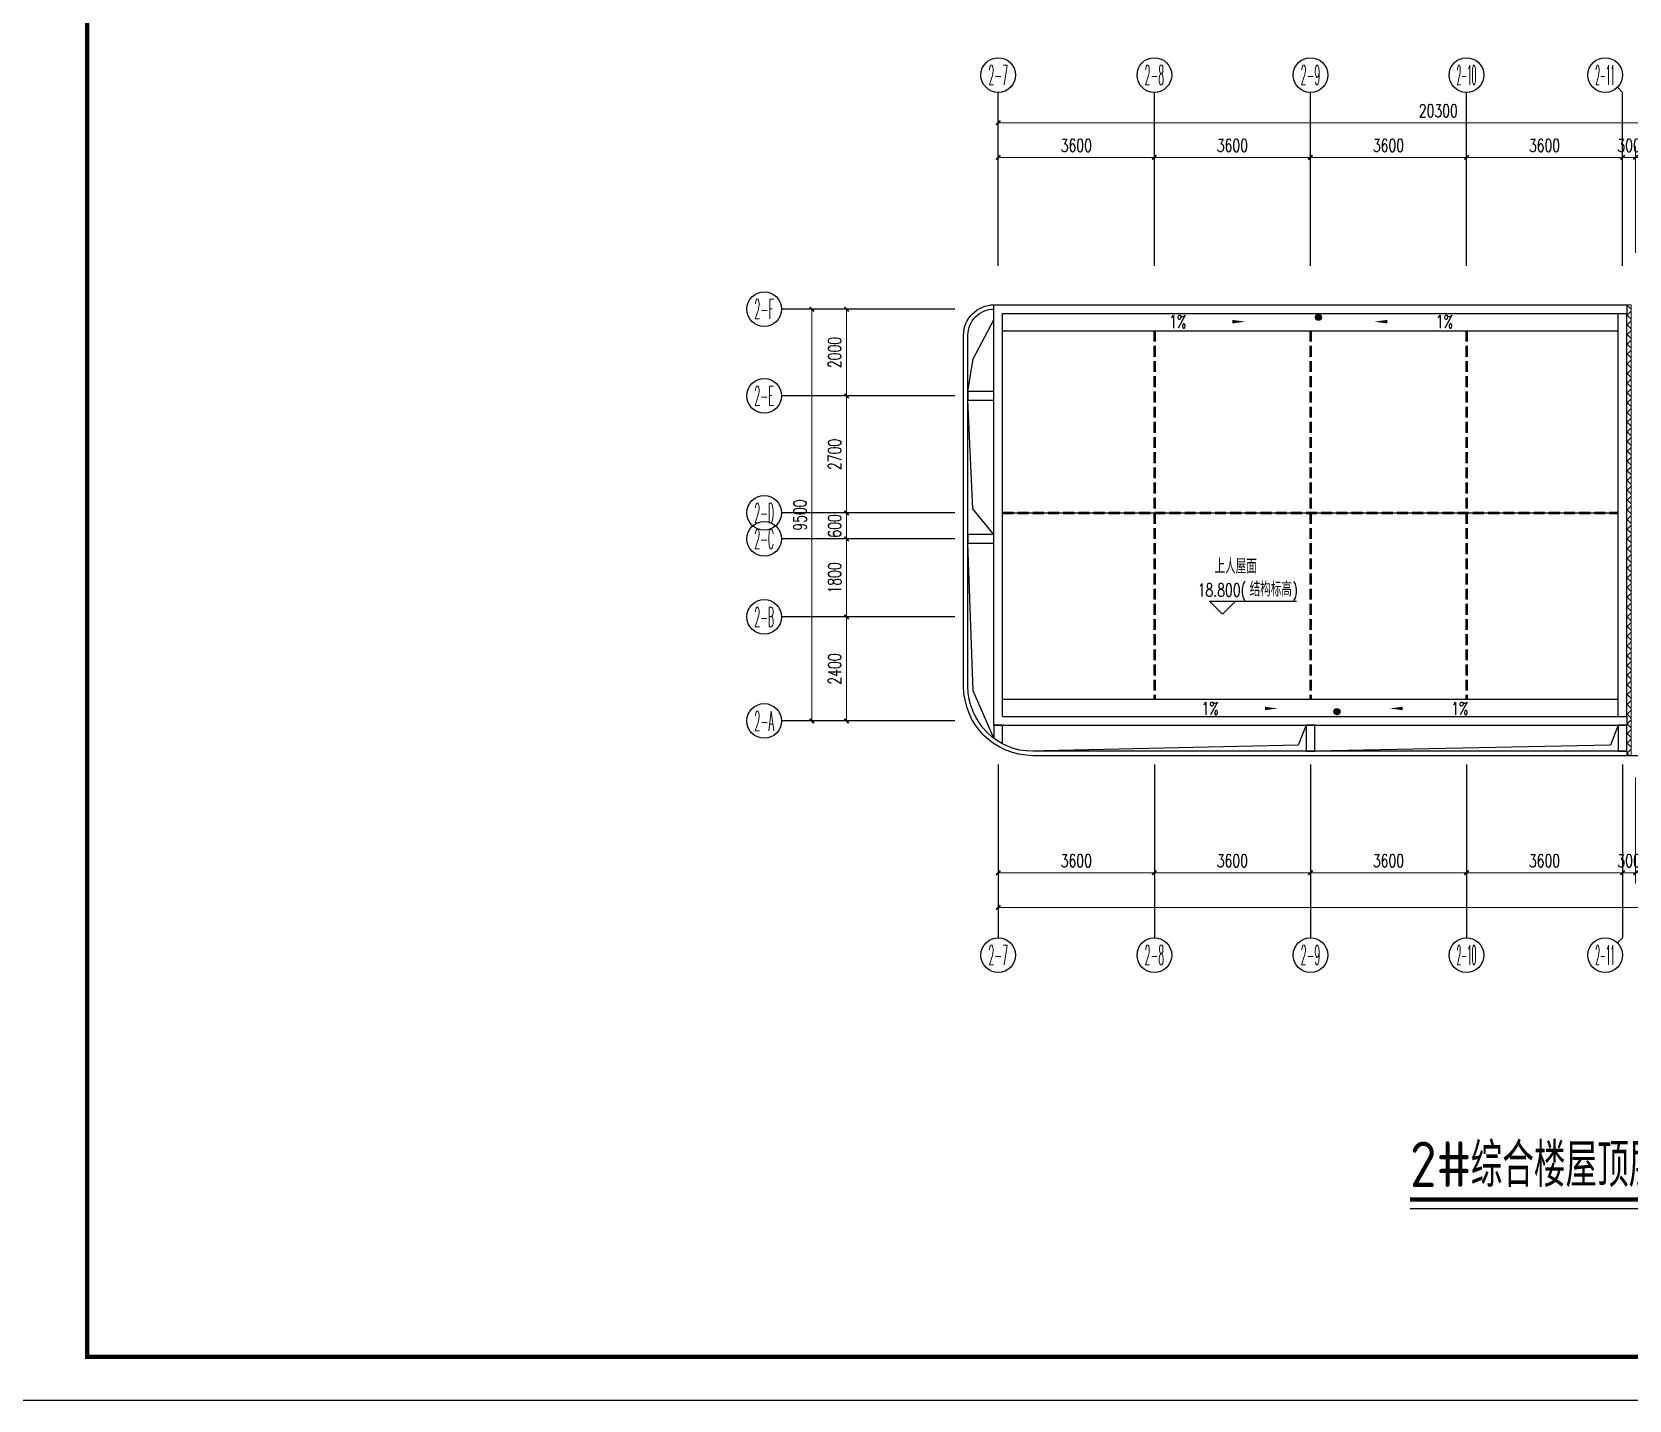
# Model space of a CAD drawing. Extents: x -9422388 to 15610651, y -1992469 to 953794.
# Drawn here: x -2512349 to -2475509, y -458212 to -426654 of the extents above; entities that cross this region are included whole.
import ezdxf
from ezdxf.enums import TextEntityAlignment as Align

# ---------------------------------------------------------------- set-up
doc = ezdxf.new("R2010")
doc.units = 0
doc.header["$LTSCALE"] = 1000
doc.linetypes.add('DASH', pattern=[0.35, 0.25, -0.1])
for name, color, linetype in [('A-ANNO-IDEN', 3, 'Continuous'), ('A-ELEV-LIN-0.3', 30, 'Continuous'), ('A-ELEV-LIN-0.4', 40, 'Continuous'), ('A-FLOR-OTHER1-ON', 253, 'Continuous'), ('AXIS', 3, 'Continuous'), ('AXIS_TEXT', 7, 'Continuous'), ('DIM_ELEV', 3, 'Continuous'), ('DIM_SYMB', 3, 'Continuous'), ('PUB_TEXT', 7, 'Continuous'), ('PUB_TITLE', 4, 'Continuous'), ('WALL', 9, 'Continuous'), ('WALL-PARAPET', 6, 'Continuous')]:
    doc.layers.add(name, color=color, linetype=linetype)
doc.layers.add('建筑底图', color=8, linetype='Continuous', lineweight=5)
doc.styles.add('_TCH_AXIS', font='COMPLEX', dxfattribs={"bigfont": 'GBCBIG'})
doc.styles.add('_TCH_DIM', font='SIMPLEX', dxfattribs={"bigfont": 'GBCBIG'})
doc.styles.add('_TCH_DIM_T3', font='SIMPLEX', dxfattribs={"width": 0.705882, "bigfont": 'GBCBIG'})
doc.styles.add('COMPLEX', font='COMPLEX')
doc.styles.get("Standard").update_dxf_attribs({"font": 'gbenor.shx', "bigfont": 'gbcbig.shx'})
doc.dimstyles.new('_TCH_ARCH&&100', dxfattribs={"dimtxt": 297.5, "dimasz": 100, "dimexe": 250, "dimexo": 300, "dimgap": 126.25, "dimtad": 1, "dimdec": 0, "dimzin": 0, "dimdsep": 46, "dimtxsty": '_TCH_DIM_T3', "dimblk": 'ARCHTICK', "dimcen": 0.09, "dimclrt": 7, "dimazin": 2, "dimtfac": 1, "dimtdec": 0, "dimtix": 1, "dimtmove": 2, "dimatfit": 3, "dimfxl": 0, "dimtolj": 1, "dimtzin": 0, "dimarcsym": 0})

# ---------------------------------------------------------------- blocks, each defined once
blk = doc.blocks.new('_ArchTick')
at = {"color": 0, "linetype": 'ByBlock', "const_width": 0.4}
blk.add_lwpolyline([(-0.5, -0.5), (0.5, 0.5)], dxfattribs=at)
blk = doc.blocks.new('*D754')
at = {"layer": 'AXIS', "color": 0, "lineweight": -2, "transparency": 16777216}
for p, q in [((2099930, -404975), (2099930, -408225)), ((2137930, -404975), (2137930, -408225)), ((2099930, -407975), (2137930, -407975))]:
    blk.add_line(p, q, dxfattribs=at)
at = {"layer": 'Defpoints', "color": 0, "transparency": 16777216}
for p in [(2099930, -404675), (2137930, -404675), (2137930, -407975)]:
    blk.add_point(p, dxfattribs=at)
at = {"layer": 'AXIS', "color": 0, "lineweight": -2, "transparency": 16777216, "xscale": 100, "yscale": 100, "zscale": 100, "rotation": 180}
blk.add_blockref('_ArchTick', (2099930, -407975), dxfattribs=at)
at = {"layer": 'AXIS', "color": 0, "lineweight": -2, "transparency": 16777216, "xscale": 100, "yscale": 100, "zscale": 100}
blk.add_blockref('_ArchTick', (2137930, -407975), dxfattribs=at)
at = {"layer": 'AXIS', "color": 7, "transparency": 16777216, "insert": (2118930, -407700), "char_height": 297.5, "attachment_point": 5, "style": '_TCH_DIM_T3'}
blk.add_mtext('\\A1;38000', dxfattribs=at)
blk = doc.blocks.new('*D755')
at = {"layer": 'AXIS', "color": 0, "lineweight": -2, "transparency": 16777216}
for p, q in [((2099930, -392875), (2099930, -389625)), ((2120230, -392875), (2120230, -389625)), ((2099930, -389875), (2120230, -389875))]:
    blk.add_line(p, q, dxfattribs=at)
at = {"layer": 'Defpoints', "color": 0, "transparency": 16777216}
for p in [(2120230, -389875), (2099930, -393175), (2120230, -393175)]:
    blk.add_point(p, dxfattribs=at)
at = {"layer": 'AXIS', "color": 0, "lineweight": -2, "transparency": 16777216, "xscale": 100, "yscale": 100, "zscale": 100, "rotation": 180}
blk.add_blockref('_ArchTick', (2099930, -389875), dxfattribs=at)
at = {"layer": 'AXIS', "color": 0, "lineweight": -2, "transparency": 16777216, "xscale": 100, "yscale": 100, "zscale": 100}
blk.add_blockref('_ArchTick', (2120230, -389875), dxfattribs=at)
at = {"layer": 'AXIS', "color": 7, "transparency": 16777216, "insert": (2110080, -389600), "char_height": 297.5, "attachment_point": 5, "style": '_TCH_DIM_T3'}
blk.add_mtext('\\A1;20300', dxfattribs=at)
blk = doc.blocks.new('_AXISO')
at = {"color": 0}
blk.add_circle((0, 0), 0.5, dxfattribs=at)
at = {"layer": 'AXIS_TEXT', "color": 0, "style": 'COMPLEX', "width": 1.041667}
blk.add_attdef('A', text='', height=0.56, dxfattribs=at).set_placement((-0.25, -0.28), (0.25, -0.28), align=Align.FIT)
blk = doc.blocks.new('*D761')
at = {"layer": 'AXIS', "color": 0, "lineweight": -2, "transparency": 16777216}
for p, q in [((2098630, -394175), (2095380, -394175)), ((2095630, -403675), (2095630, -394175)), ((2098630, -403675), (2095380, -403675))]:
    blk.add_line(p, q, dxfattribs=at)
at = {"layer": 'Defpoints', "color": 0, "transparency": 16777216}
for p in [(2095630, -394175), (2098930, -394175), (2098930, -403675)]:
    blk.add_point(p, dxfattribs=at)
at = {"layer": 'AXIS', "color": 0, "lineweight": -2, "transparency": 16777216, "xscale": 100, "yscale": 100, "zscale": 100}
for p, rotation in [((2095630, -394175), 90), ((2095630, -403675), 270)]:
    blk.add_blockref('_ArchTick', p, dxfattribs=dict(at, rotation=rotation))
at = {"layer": 'AXIS', "color": 7, "transparency": 16777216, "insert": (2095355, -398925), "char_height": 297.5, "attachment_point": 5, "rotation": 90, "style": '_TCH_DIM_T3'}
blk.add_mtext('\\A1;9500', dxfattribs=at)
blk = doc.blocks.new('*D762')
at = {"layer": 'AXIS', "color": 0, "lineweight": -2, "transparency": 16777216}
for p, q in [((2098630, -401275), (2096180, -401275)), ((2096430, -403675), (2096430, -401275)), ((2098630, -403675), (2096180, -403675))]:
    blk.add_line(p, q, dxfattribs=at)
at = {"layer": 'Defpoints', "color": 0, "transparency": 16777216}
for p in [(2096430, -401275), (2098930, -401275), (2098930, -403675)]:
    blk.add_point(p, dxfattribs=at)
at = {"layer": 'AXIS', "color": 0, "lineweight": -2, "transparency": 16777216, "xscale": 100, "yscale": 100, "zscale": 100}
for p, rotation in [((2096430, -401275), 90), ((2096430, -403675), 270)]:
    blk.add_blockref('_ArchTick', p, dxfattribs=dict(at, rotation=rotation))
at = {"layer": 'AXIS', "color": 7, "transparency": 16777216, "insert": (2096155, -402475), "char_height": 297.5, "attachment_point": 5, "rotation": 90, "style": '_TCH_DIM_T3'}
blk.add_mtext('\\A1;2400', dxfattribs=at)
blk = doc.blocks.new('*D763')
at = {"layer": 'AXIS', "color": 0, "lineweight": -2, "transparency": 16777216}
for p, q in [((2098630, -399475), (2096180, -399475)), ((2096430, -401275), (2096430, -399475)), ((2098630, -401275), (2096180, -401275))]:
    blk.add_line(p, q, dxfattribs=at)
at = {"layer": 'Defpoints', "color": 0, "transparency": 16777216}
for p in [(2096430, -399475), (2098930, -399475), (2098930, -401275)]:
    blk.add_point(p, dxfattribs=at)
at = {"layer": 'AXIS', "color": 0, "lineweight": -2, "transparency": 16777216, "xscale": 100, "yscale": 100, "zscale": 100}
for p, rotation in [((2096430, -399475), 90), ((2096430, -401275), 270)]:
    blk.add_blockref('_ArchTick', p, dxfattribs=dict(at, rotation=rotation))
at = {"layer": 'AXIS', "color": 7, "transparency": 16777216, "insert": (2096155, -400375), "char_height": 297.5, "attachment_point": 5, "rotation": 90, "style": '_TCH_DIM_T3'}
blk.add_mtext('\\A1;1800', dxfattribs=at)
blk = doc.blocks.new('*D764')
at = {"layer": 'AXIS', "color": 0, "lineweight": -2, "transparency": 16777216}
for p, q in [((2098630, -398875), (2096180, -398875)), ((2096430, -398875), (2096430, -398775)), ((2096430, -399475), (2096430, -398875)), ((2098630, -399475), (2096180, -399475)), ((2096430, -399475), (2096430, -399575))]:
    blk.add_line(p, q, dxfattribs=at)
at = {"layer": 'Defpoints', "color": 0, "transparency": 16777216}
for p in [(2096430, -398875), (2098930, -398875), (2098930, -399475)]:
    blk.add_point(p, dxfattribs=at)
at = {"layer": 'AXIS', "color": 0, "lineweight": -2, "transparency": 16777216, "xscale": 100, "yscale": 100, "zscale": 100}
for p, rotation in [((2096430, -398875), 270), ((2096430, -399475), 90)]:
    blk.add_blockref('_ArchTick', p, dxfattribs=dict(at, rotation=rotation))
at = {"layer": 'AXIS', "color": 7, "transparency": 16777216, "insert": (2096155, -399175), "char_height": 297.5, "attachment_point": 5, "rotation": 90, "style": '_TCH_DIM_T3'}
blk.add_mtext('\\A1;600', dxfattribs=at)
blk = doc.blocks.new('*D765')
at = {"layer": 'AXIS', "color": 0, "lineweight": -2, "transparency": 16777216}
for p, q in [((2098630, -396175), (2096180, -396175)), ((2096430, -398875), (2096430, -396175)), ((2098630, -398875), (2096180, -398875))]:
    blk.add_line(p, q, dxfattribs=at)
at = {"layer": 'Defpoints', "color": 0, "transparency": 16777216}
for p in [(2096430, -396175), (2098930, -396175), (2098930, -398875)]:
    blk.add_point(p, dxfattribs=at)
at = {"layer": 'AXIS', "color": 0, "lineweight": -2, "transparency": 16777216, "xscale": 100, "yscale": 100, "zscale": 100}
for p, rotation in [((2096430, -396175), 90), ((2096430, -398875), 270)]:
    blk.add_blockref('_ArchTick', p, dxfattribs=dict(at, rotation=rotation))
at = {"layer": 'AXIS', "color": 7, "transparency": 16777216, "insert": (2096155, -397525), "char_height": 297.5, "attachment_point": 5, "rotation": 90, "style": '_TCH_DIM_T3'}
blk.add_mtext('\\A1;2700', dxfattribs=at)
blk = doc.blocks.new('*D766')
at = {"layer": 'AXIS', "color": 0, "lineweight": -2, "transparency": 16777216}
for p, q in [((2098630, -394175), (2096180, -394175)), ((2096430, -396175), (2096430, -394175)), ((2098630, -396175), (2096180, -396175))]:
    blk.add_line(p, q, dxfattribs=at)
at = {"layer": 'Defpoints', "color": 0, "transparency": 16777216}
for p in [(2096430, -394175), (2098930, -394175), (2098930, -396175)]:
    blk.add_point(p, dxfattribs=at)
at = {"layer": 'AXIS', "color": 0, "lineweight": -2, "transparency": 16777216, "xscale": 100, "yscale": 100, "zscale": 100}
for p, rotation in [((2096430, -394175), 90), ((2096430, -396175), 270)]:
    blk.add_blockref('_ArchTick', p, dxfattribs=dict(at, rotation=rotation))
at = {"layer": 'AXIS', "color": 7, "transparency": 16777216, "insert": (2096155, -395175), "char_height": 297.5, "attachment_point": 5, "rotation": 90, "style": '_TCH_DIM_T3'}
blk.add_mtext('\\A1;2000', dxfattribs=at)
blk = doc.blocks.new('*D796')
at = {"layer": 'AXIS', "color": 0, "lineweight": -2, "transparency": 16777216}
for p, q in [((2099930, -392875), (2099930, -390425)), ((2103530, -392875), (2103530, -390425)), ((2099930, -390675), (2103530, -390675))]:
    blk.add_line(p, q, dxfattribs=at)
at = {"layer": 'Defpoints', "color": 0, "transparency": 16777216}
for p in [(2103530, -390675), (2099930, -393175), (2103530, -393175)]:
    blk.add_point(p, dxfattribs=at)
at = {"layer": 'AXIS', "color": 0, "lineweight": -2, "transparency": 16777216, "xscale": 100, "yscale": 100, "zscale": 100, "rotation": 180}
blk.add_blockref('_ArchTick', (2099930, -390675), dxfattribs=at)
at = {"layer": 'AXIS', "color": 0, "lineweight": -2, "transparency": 16777216, "xscale": 100, "yscale": 100, "zscale": 100}
blk.add_blockref('_ArchTick', (2103530, -390675), dxfattribs=at)
at = {"layer": 'AXIS', "color": 7, "transparency": 16777216, "insert": (2101730, -390400), "char_height": 297.5, "attachment_point": 5, "style": '_TCH_DIM_T3'}
blk.add_mtext('\\A1;3600', dxfattribs=at)
blk = doc.blocks.new('*D797')
at = {"layer": 'AXIS', "color": 0, "lineweight": -2, "transparency": 16777216}
for p, q in [((2103530, -392875), (2103530, -390425)), ((2107130, -392875), (2107130, -390425)), ((2103530, -390675), (2107130, -390675))]:
    blk.add_line(p, q, dxfattribs=at)
at = {"layer": 'Defpoints', "color": 0, "transparency": 16777216}
for p in [(2107130, -390675), (2103530, -393175), (2107130, -393175)]:
    blk.add_point(p, dxfattribs=at)
at = {"layer": 'AXIS', "color": 0, "lineweight": -2, "transparency": 16777216, "xscale": 100, "yscale": 100, "zscale": 100, "rotation": 180}
blk.add_blockref('_ArchTick', (2103530, -390675), dxfattribs=at)
at = {"layer": 'AXIS', "color": 0, "lineweight": -2, "transparency": 16777216, "xscale": 100, "yscale": 100, "zscale": 100}
blk.add_blockref('_ArchTick', (2107130, -390675), dxfattribs=at)
at = {"layer": 'AXIS', "color": 7, "transparency": 16777216, "insert": (2105330, -390400), "char_height": 297.5, "attachment_point": 5, "style": '_TCH_DIM_T3'}
blk.add_mtext('\\A1;3600', dxfattribs=at)
blk = doc.blocks.new('*D798')
at = {"layer": 'AXIS', "color": 0, "lineweight": -2, "transparency": 16777216}
for p, q in [((2107130, -392875), (2107130, -390425)), ((2110730, -392875), (2110730, -390425)), ((2107130, -390675), (2110730, -390675))]:
    blk.add_line(p, q, dxfattribs=at)
at = {"layer": 'Defpoints', "color": 0, "transparency": 16777216}
for p in [(2110730, -390675), (2107130, -393175), (2110730, -393175)]:
    blk.add_point(p, dxfattribs=at)
at = {"layer": 'AXIS', "color": 0, "lineweight": -2, "transparency": 16777216, "xscale": 100, "yscale": 100, "zscale": 100, "rotation": 180}
blk.add_blockref('_ArchTick', (2107130, -390675), dxfattribs=at)
at = {"layer": 'AXIS', "color": 0, "lineweight": -2, "transparency": 16777216, "xscale": 100, "yscale": 100, "zscale": 100}
blk.add_blockref('_ArchTick', (2110730, -390675), dxfattribs=at)
at = {"layer": 'AXIS', "color": 7, "transparency": 16777216, "insert": (2108930, -390400), "char_height": 297.5, "attachment_point": 5, "style": '_TCH_DIM_T3'}
blk.add_mtext('\\A1;3600', dxfattribs=at)
blk = doc.blocks.new('*D799')
at = {"layer": 'AXIS', "color": 0, "lineweight": -2, "transparency": 16777216}
for p, q in [((2110730, -392875), (2110730, -390425)), ((2114330, -392875), (2114330, -390425)), ((2110730, -390675), (2114330, -390675))]:
    blk.add_line(p, q, dxfattribs=at)
at = {"layer": 'Defpoints', "color": 0, "transparency": 16777216}
for p in [(2114330, -390675), (2110730, -393175), (2114330, -393175)]:
    blk.add_point(p, dxfattribs=at)
at = {"layer": 'AXIS', "color": 0, "lineweight": -2, "transparency": 16777216, "xscale": 100, "yscale": 100, "zscale": 100, "rotation": 180}
blk.add_blockref('_ArchTick', (2110730, -390675), dxfattribs=at)
at = {"layer": 'AXIS', "color": 0, "lineweight": -2, "transparency": 16777216, "xscale": 100, "yscale": 100, "zscale": 100}
blk.add_blockref('_ArchTick', (2114330, -390675), dxfattribs=at)
at = {"layer": 'AXIS', "color": 7, "transparency": 16777216, "insert": (2112530, -390400), "char_height": 297.5, "attachment_point": 5, "style": '_TCH_DIM_T3'}
blk.add_mtext('\\A1;3600', dxfattribs=at)
blk = doc.blocks.new('*D800')
at = {"layer": 'AXIS', "color": 0, "lineweight": -2, "transparency": 16777216}
for p, q in [((2114330, -392875), (2114330, -390425)), ((2114630, -392875), (2114630, -390425)), ((2114330, -390675), (2114230, -390675)), ((2114330, -390675), (2114630, -390675)), ((2114630, -390675), (2114730, -390675))]:
    blk.add_line(p, q, dxfattribs=at)
at = {"layer": 'Defpoints', "color": 0, "transparency": 16777216}
for p in [(2114630, -390675), (2114330, -393175), (2114630, -393175)]:
    blk.add_point(p, dxfattribs=at)
at = {"layer": 'AXIS', "color": 0, "lineweight": -2, "transparency": 16777216, "xscale": 100, "yscale": 100, "zscale": 100}
blk.add_blockref('_ArchTick', (2114330, -390675), dxfattribs=at)
at = {"layer": 'AXIS', "color": 0, "lineweight": -2, "transparency": 16777216, "xscale": 100, "yscale": 100, "zscale": 100, "rotation": 180}
blk.add_blockref('_ArchTick', (2114630, -390675), dxfattribs=at)
at = {"layer": 'AXIS', "color": 7, "transparency": 16777216, "insert": (2114480, -390400), "char_height": 297.5, "attachment_point": 5, "style": '_TCH_DIM_T3'}
blk.add_mtext('\\A1;300', dxfattribs=at)
blk = doc.blocks.new('*D803')
at = {"layer": 'AXIS', "color": 0, "lineweight": -2, "transparency": 16777216}
for p, q in [((2099930, -404975), (2099930, -407425)), ((2103530, -404975), (2103530, -407425)), ((2099930, -407175), (2103530, -407175))]:
    blk.add_line(p, q, dxfattribs=at)
at = {"layer": 'Defpoints', "color": 0, "transparency": 16777216}
for p in [(2099930, -404675), (2103530, -404675), (2103530, -407175)]:
    blk.add_point(p, dxfattribs=at)
at = {"layer": 'AXIS', "color": 0, "lineweight": -2, "transparency": 16777216, "xscale": 100, "yscale": 100, "zscale": 100, "rotation": 180}
blk.add_blockref('_ArchTick', (2099930, -407175), dxfattribs=at)
at = {"layer": 'AXIS', "color": 0, "lineweight": -2, "transparency": 16777216, "xscale": 100, "yscale": 100, "zscale": 100}
blk.add_blockref('_ArchTick', (2103530, -407175), dxfattribs=at)
at = {"layer": 'AXIS', "color": 7, "transparency": 16777216, "insert": (2101730, -406900), "char_height": 297.5, "attachment_point": 5, "style": '_TCH_DIM_T3'}
blk.add_mtext('\\A1;3600', dxfattribs=at)
blk = doc.blocks.new('*D804')
at = {"layer": 'AXIS', "color": 0, "lineweight": -2, "transparency": 16777216}
for p, q in [((2103530, -404975), (2103530, -407425)), ((2107130, -404975), (2107130, -407425)), ((2103530, -407175), (2107130, -407175))]:
    blk.add_line(p, q, dxfattribs=at)
at = {"layer": 'Defpoints', "color": 0, "transparency": 16777216}
for p in [(2103530, -404675), (2107130, -404675), (2107130, -407175)]:
    blk.add_point(p, dxfattribs=at)
at = {"layer": 'AXIS', "color": 0, "lineweight": -2, "transparency": 16777216, "xscale": 100, "yscale": 100, "zscale": 100, "rotation": 180}
blk.add_blockref('_ArchTick', (2103530, -407175), dxfattribs=at)
at = {"layer": 'AXIS', "color": 0, "lineweight": -2, "transparency": 16777216, "xscale": 100, "yscale": 100, "zscale": 100}
blk.add_blockref('_ArchTick', (2107130, -407175), dxfattribs=at)
at = {"layer": 'AXIS', "color": 7, "transparency": 16777216, "insert": (2105330, -406900), "char_height": 297.5, "attachment_point": 5, "style": '_TCH_DIM_T3'}
blk.add_mtext('\\A1;3600', dxfattribs=at)
blk = doc.blocks.new('*D805')
at = {"layer": 'AXIS', "color": 0, "lineweight": -2, "transparency": 16777216}
for p, q in [((2107130, -404975), (2107130, -407425)), ((2110730, -404975), (2110730, -407425)), ((2107130, -407175), (2110730, -407175))]:
    blk.add_line(p, q, dxfattribs=at)
at = {"layer": 'Defpoints', "color": 0, "transparency": 16777216}
for p in [(2107130, -404675), (2110730, -404675), (2110730, -407175)]:
    blk.add_point(p, dxfattribs=at)
at = {"layer": 'AXIS', "color": 0, "lineweight": -2, "transparency": 16777216, "xscale": 100, "yscale": 100, "zscale": 100, "rotation": 180}
blk.add_blockref('_ArchTick', (2107130, -407175), dxfattribs=at)
at = {"layer": 'AXIS', "color": 0, "lineweight": -2, "transparency": 16777216, "xscale": 100, "yscale": 100, "zscale": 100}
blk.add_blockref('_ArchTick', (2110730, -407175), dxfattribs=at)
at = {"layer": 'AXIS', "color": 7, "transparency": 16777216, "insert": (2108930, -406900), "char_height": 297.5, "attachment_point": 5, "style": '_TCH_DIM_T3'}
blk.add_mtext('\\A1;3600', dxfattribs=at)
blk = doc.blocks.new('*D806')
at = {"layer": 'AXIS', "color": 0, "lineweight": -2, "transparency": 16777216}
for p, q in [((2110730, -404975), (2110730, -407425)), ((2114330, -404975), (2114330, -407425)), ((2110730, -407175), (2114330, -407175))]:
    blk.add_line(p, q, dxfattribs=at)
at = {"layer": 'Defpoints', "color": 0, "transparency": 16777216}
for p in [(2110730, -404675), (2114330, -404675), (2114330, -407175)]:
    blk.add_point(p, dxfattribs=at)
at = {"layer": 'AXIS', "color": 0, "lineweight": -2, "transparency": 16777216, "xscale": 100, "yscale": 100, "zscale": 100, "rotation": 180}
blk.add_blockref('_ArchTick', (2110730, -407175), dxfattribs=at)
at = {"layer": 'AXIS', "color": 0, "lineweight": -2, "transparency": 16777216, "xscale": 100, "yscale": 100, "zscale": 100}
blk.add_blockref('_ArchTick', (2114330, -407175), dxfattribs=at)
at = {"layer": 'AXIS', "color": 7, "transparency": 16777216, "insert": (2112530, -406900), "char_height": 297.5, "attachment_point": 5, "style": '_TCH_DIM_T3'}
blk.add_mtext('\\A1;3600', dxfattribs=at)
blk = doc.blocks.new('*D807')
at = {"layer": 'AXIS', "color": 0, "lineweight": -2, "transparency": 16777216}
for p, q in [((2114330, -404975), (2114330, -407425)), ((2114630, -404975), (2114630, -407425)), ((2114330, -407175), (2114230, -407175)), ((2114330, -407175), (2114630, -407175)), ((2114630, -407175), (2114730, -407175))]:
    blk.add_line(p, q, dxfattribs=at)
at = {"layer": 'Defpoints', "color": 0, "transparency": 16777216}
for p in [(2114330, -404675), (2114630, -404675), (2114630, -407175)]:
    blk.add_point(p, dxfattribs=at)
at = {"layer": 'AXIS', "color": 0, "lineweight": -2, "transparency": 16777216, "xscale": 100, "yscale": 100, "zscale": 100}
blk.add_blockref('_ArchTick', (2114330, -407175), dxfattribs=at)
at = {"layer": 'AXIS', "color": 0, "lineweight": -2, "transparency": 16777216, "xscale": 100, "yscale": 100, "zscale": 100, "rotation": 180}
blk.add_blockref('_ArchTick', (2114630, -407175), dxfattribs=at)
at = {"layer": 'AXIS', "color": 7, "transparency": 16777216, "insert": (2114480, -406900), "char_height": 297.5, "attachment_point": 5, "style": '_TCH_DIM_T3'}
blk.add_mtext('\\A1;300', dxfattribs=at)
blk = doc.blocks.new('6666')
h = blk.add_hatch()
h.set_pattern_fill('ANSI37', color=8, scale=100)
h.set_pattern_definition([(45, (1492936.5, 0), (-112.2532, 112.2532), []), (135, (1492936.5, 0), (-112.2532, -112.2532), [])])
h.paths.add_polyline_path([(2114430.2, -394074.7), (2114530.2, -394074.7), (2114530.2, -404474.7), (2114430.2, -404474.7)])
at = {"layer": 'A-ELEV-LIN-0.4'}
h = blk.add_hatch(dxfattribs=at)
h.set_pattern_fill('ANSI37', color=8, scale=20)
h.set_pattern_definition([(45, (1053009.366, -10358), (-22.4506403, 22.4506403), []), (135, (1053009.366, -10358), (-22.4506403, -22.4506403), [])])
edge = h.paths.add_edge_path()
edge.add_arc((2107316.8, -394362.6), 70, 0, 360)
h = blk.add_hatch(dxfattribs=at)
h.set_pattern_fill('ANSI37', color=8, scale=20)
h.set_pattern_definition([(45, (965061, 0), (-22.4506403, 22.4506403), []), (135, (965061, 0), (-22.4506403, -22.4506403), [])])
edge = h.paths.add_edge_path()
edge.add_arc((2107740.8, -403462.5), 70, 0, 360)
at = {"color": 8}
blk.add_lwpolyline([(2114430.2, -394074.7), (2114530.2, -394074.7), (2114530.2, -404474.7), (2114430.2, -404474.7)], close=True, dxfattribs=at)
at = {"layer": 'A-ELEV-LIN-0.3', "color": 8}
for points in [[(2120500.1, -378228), (2120500.1, -378228, -0.4142136), (2120721.4, -377263.1), (2127669.5, -372908.3, -0.4142136), (2129737.1, -373382.6), (2143007.3, -394555, -0.2728148), (2143048.7, -396077.9), (2138830, -403701.1, -0.2728148), (2137517.5, -404474.7), (2100730.2, -404474.7, -0.4142134), (2099130.2, -402874.7), (2099130.2, -394774.7, -0.4142137), (2099830.2, -394074.7), (2099830.2, -394074.7)], [(2114430.2, -404374.7), (2100730.2, -404374.7, -0.4142134), (2099230.2, -402874.7), (2099230.2, -394774.7, -0.4142137), (2099830.2, -394174.7), (2099830.2, -394174.7)]]:
    blk.add_lwpolyline(points, format="xyb", dxfattribs=at)
for points in [[(2099230.2, -396074.7), (2099230.2, -396274.7), (2099830.2, -396274.7), (2099830.2, -396074.7)], [(2099230.2, -396074.7), (2099230.2, -396274.7), (2099830.2, -396274.7), (2099830.2, -396074.7)], [(2099230.2, -399374.7), (2099230.2, -399574.7), (2099830.2, -399574.7), (2099830.2, -399374.7)], [(2099230.2, -399374.7), (2099230.2, -399574.7), (2099830.2, -399574.7), (2099830.2, -399374.7)], [(2107030.2, -404374.7), (2107230.2, -404374.7), (2107230.2, -403774.7), (2107030.2, -403774.7)], [(2114230.2, -404374.7), (2114430.2, -404374.7), (2114430.2, -403774.7), (2114230.2, -403774.7)]]:
    blk.add_lwpolyline(points, close=True, dxfattribs=at)
for points in [[(2100030.2, -404201.4), (2100030.2, -403774.7), (2099830.2, -403774.7), (2099830.2, -404074.7)], [(2100030.2, -404001.4), (2100030.2, -403774.7), (2099830.2, -403774.7), (2099830.2, -403874.7)], [(2100030.2, -404201.4), (2100030.2, -403774.7), (2099830.2, -403774.7), (2099830.2, -404074.7)], [(2100030.2, -404001.4), (2100030.2, -403774.7), (2099830.2, -403774.7), (2099830.2, -403874.7)], [(2114430.2, -404374.7), (2114430.2, -404474.7)]]:
    blk.add_lwpolyline(points, dxfattribs=at)
at = {"layer": 'A-ELEV-LIN-0.4', "color": 8}
for points in [[(2099230.2, -396074.7), (2099351.5, -395319.5), (2099830.2, -394423)], [(2100030.2, -394674.7), (2114230.2, -394674.8)], [(2099830.2, -399374.7), (2099340.5, -398782), (2099230.2, -396274.7)], [(2100030.2, -398874.7), (2114230.2, -398874.7)], [(2099830.2, -404074.7), (2099352.5, -402981.5), (2099230.2, -399574.7)], [(2100030.2, -403174.7), (2114230.2, -403174.7)], [(2107030.2, -403774.7), (2106849, -404229.5), (2100642.9, -404372.2)], [(2114230.2, -403774.7), (2114049, -404229.5), (2107230.2, -404374.7)]]:
    blk.add_lwpolyline(points, dxfattribs=at)
for centre in [(2107316.8, -394362.6), (2107740.8, -403462.5)]:
    blk.add_circle(centre, 70, dxfattribs=at)
at = {"layer": 'A-FLOR-OTHER1-ON', "color": 8, "linetype": 'DASH'}
for points in [[(2103515.2, -394674.7), (2103515.2, -403174.7)], [(2103545.2, -394674.7), (2103545.2, -403174.7)], [(2107115.2, -394674.7), (2107115.2, -403174.7)], [(2107145.2, -394674.7), (2107145.2, -403174.7)], [(2110715.2, -394674.7), (2110715.2, -403174.7)], [(2110745.2, -394674.7), (2110745.2, -403174.7)], [(2100030.2, -398859.7), (2114230.2, -398859.7)], [(2100030.2, -398889.7), (2114230.2, -398889.7)]]:
    blk.add_lwpolyline(points, dxfattribs=at)
at = {"layer": 'AXIS', "color": 8}
for p, q in [((2099930.2, -393174.7), (2099930.2, -389174.7)), ((2103530.2, -393174.7), (2103530.2, -389174.7)), ((2107130.2, -393174.7), (2107130.2, -389174.7)), ((2110730.2, -393174.7), (2110730.2, -389174.7)), ((2114213, -389057.6), (2114330.2, -389174.7)), ((2114330.2, -393174.7), (2114330.2, -389174.7)), ((2098930.2, -394174.7), (2094930.2, -394174.7)), ((2098930.2, -396174.7), (2094930.2, -396174.7)), ((2098930.2, -398874.7), (2094930.2, -398874.7)), ((2098930.2, -399474.7), (2094930.2, -399474.7)), ((2098930.2, -401274.7), (2094930.2, -401274.7)), ((2098930.2, -403674.7), (2094930.2, -403674.7)), ((2099930.2, -404674.7), (2099930.2, -408674.7)), ((2103530.2, -404674.7), (2103530.2, -408674.7)), ((2107130.2, -404674.7), (2107130.2, -408674.7)), ((2110730.2, -404674.7), (2110730.2, -408674.7)), ((2114330.2, -404674.7), (2114330.2, -408674.7)), ((2114213, -408791.9), (2114330.2, -408674.7))]:
    blk.add_line(p, q, dxfattribs=at)
at = {"layer": 'DIM_ELEV', "color": 8}
for p, q in [((2105099, -401208.2), (2104799, -400908.2)), ((2104799, -400908.2), (2106812.3, -400908.2)), ((2105099, -401208.2), (2105399, -400908.2))]:
    blk.add_line(p, q, dxfattribs=at)
at = {"layer": 'DIM_SYMB', "color": 8}
for points in [[(2104314.7, -394463.5, 0, 0, 0), (2105631, -394463.5, 0, 80, 0), (2105331, -394463.5, 0, 0, 0)], [(2109917.4, -394463.5, 0, 0, 0), (2108601.1, -394463.5, 0, 80, 0), (2108901.1, -394463.5, 0, 0, 0)], [(2105064.7, -403386, 0, 0, 0), (2106381, -403386, 0, 80, 0), (2106081, -403386, 0, 0, 0)], [(2110275.2, -403386, 0, 0, 0), (2108958.9, -403386, 0, 80, 0), (2109258.9, -403386, 0, 0, 0)]]:
    blk.add_lwpolyline(points, format="xyseb", dxfattribs=at)
at = {"layer": 'WALL', "color": 8}
for p, q in [((2114230.2, -403574.7), (2114230.2, -394274.7)), ((2114230.2, -394274.7), (2114430.2, -394274.7)), ((2114430.2, -403574.7), (2114430.2, -394274.7)), ((2114230.2, -403574.7), (2114430.2, -403574.7))]:
    blk.add_line(p, q, dxfattribs=at)
at = {"layer": 'WALL-PARAPET', "color": 8}
for p, q in [((2099830.2, -403774.7), (2099830.2, -394074.7)), ((2099830.2, -394074.7), (2114430.2, -394074.7)), ((2114430.2, -394074.7), (2114430.2, -394274.7)), ((2100030.2, -403574.7), (2100030.2, -394274.7)), ((2100030.2, -394274.7), (2114430.2, -394274.7)), ((2100030.2, -403574.7), (2114430.2, -403574.7)), ((2114430.2, -403574.7), (2114430.2, -403774.7)), ((2099830.2, -403774.7), (2114430.2, -403774.7))]:
    blk.add_line(p, q, dxfattribs=at)
at = {"layer": 'AXIS', "color": 8}
ref = blk.add_blockref('_AXISO', (2099930.2, -388774.7), dxfattribs=dict(at, xscale=800, yscale=800, zscale=800))
ref.add_attrib('A', '2-7', dxfattribs={"layer": 'AXIS_TEXT', "color": 8, "height": 452.55, "style": '_TCH_AXIS', "width": 0.35}).set_placement((2099703.9, -389001), (2100156.5, -389001), align=Align.FIT)
ref = blk.add_blockref('_AXISO', (2103530.2, -388774.7), dxfattribs=dict(at, xscale=800, yscale=800, zscale=800))
ref.add_attrib('A', '2-8', dxfattribs={"layer": 'AXIS_TEXT', "color": 8, "height": 452.55, "style": '_TCH_AXIS', "width": 0.35}).set_placement((2103303.9, -389001), (2103756.5, -389001), align=Align.FIT)
ref = blk.add_blockref('_AXISO', (2107130.2, -388774.7), dxfattribs=dict(at, xscale=800, yscale=800, zscale=800))
ref.add_attrib('A', '2-9', dxfattribs={"layer": 'AXIS_TEXT', "color": 8, "height": 452.55, "style": '_TCH_AXIS', "width": 0.35}).set_placement((2106903.9, -389001), (2107356.5, -389001), align=Align.FIT)
ref = blk.add_blockref('_AXISO', (2110730.2, -388774.7), dxfattribs=dict(at, xscale=800, yscale=800, zscale=800))
ref.add_attrib('A', '2-10', dxfattribs={"layer": 'AXIS_TEXT', "color": 8, "height": 452.55, "style": '_TCH_AXIS', "width": 0.28}).set_placement((2110503.9, -389001), (2110956.5, -389001), align=Align.FIT)
ref = blk.add_blockref('_AXISO', (2113930.2, -388774.7), dxfattribs=dict(at, xscale=800, yscale=800, zscale=800))
ref.add_attrib('A', '2-11', dxfattribs={"layer": 'AXIS_TEXT', "color": 8, "height": 452.55, "style": '_TCH_AXIS', "width": 0.3}).set_placement((2113703.9, -389001), (2114156.5, -389001), align=Align.FIT)
ref = blk.add_blockref('_AXISO', (2094530.2, -394174.7), dxfattribs=dict(at, xscale=800, yscale=800, zscale=800))
ref.add_attrib('A', '2-F', dxfattribs={"layer": 'AXIS_TEXT', "color": 8, "height": 452.55, "style": '_TCH_AXIS', "width": 0.33871}).set_placement((2094303.9, -394401), (2094756.5, -394401), align=Align.FIT)
ref = blk.add_blockref('_AXISO', (2094530.2, -396174.7), dxfattribs=dict(at, xscale=800, yscale=800, zscale=800))
ref.add_attrib('A', '2-E', dxfattribs={"layer": 'AXIS_TEXT', "color": 8, "height": 452.55, "style": '_TCH_AXIS', "width": 0.33871}).set_placement((2094303.9, -396401), (2094756.5, -396401), align=Align.FIT)
ref = blk.add_blockref('_AXISO', (2094530.2, -398874.7), dxfattribs=dict(at, xscale=800, yscale=800, zscale=800))
ref.add_attrib('A', '2-D', dxfattribs={"layer": 'AXIS_TEXT', "color": 8, "height": 452.55, "style": '_TCH_AXIS', "width": 0.333333}).set_placement((2094303.9, -399101), (2094756.5, -399101), align=Align.FIT)
ref = blk.add_blockref('_AXISO', (2094530.2, -399474.7), dxfattribs=dict(at, xscale=800, yscale=800, zscale=800))
ref.add_attrib('A', '2-C', dxfattribs={"layer": 'AXIS_TEXT', "color": 8, "height": 452.55, "style": '_TCH_AXIS', "width": 0.344262}).set_placement((2094303.9, -399701), (2094756.5, -399701), align=Align.FIT)
ref = blk.add_blockref('_AXISO', (2094530.2, -401274.7), dxfattribs=dict(at, xscale=800, yscale=800, zscale=800))
ref.add_attrib('A', '2-B', dxfattribs={"layer": 'AXIS_TEXT', "color": 8, "height": 452.55, "style": '_TCH_AXIS', "width": 0.333333}).set_placement((2094303.9, -401501), (2094756.5, -401501), align=Align.FIT)
ref = blk.add_blockref('_AXISO', (2094530.2, -403674.7), dxfattribs=dict(at, xscale=800, yscale=800, zscale=800))
ref.add_attrib('A', '2-A', dxfattribs={"layer": 'AXIS_TEXT', "color": 8, "height": 452.55, "style": '_TCH_AXIS', "width": 0.328125}).set_placement((2094303.9, -403901), (2094756.5, -403901), align=Align.FIT)
ref = blk.add_blockref('_AXISO', (2099930.2, -409074.7), dxfattribs=dict(at, xscale=800, yscale=800, zscale=800))
ref.add_attrib('A', '2-7', dxfattribs={"layer": 'AXIS_TEXT', "color": 8, "height": 452.55, "style": '_TCH_AXIS', "width": 0.35}).set_placement((2099703.9, -409301), (2100156.5, -409301), align=Align.FIT)
ref = blk.add_blockref('_AXISO', (2103530.2, -409074.7), dxfattribs=dict(at, xscale=800, yscale=800, zscale=800))
ref.add_attrib('A', '2-8', dxfattribs={"layer": 'AXIS_TEXT', "color": 8, "height": 452.55, "style": '_TCH_AXIS', "width": 0.35}).set_placement((2103303.9, -409301), (2103756.5, -409301), align=Align.FIT)
ref = blk.add_blockref('_AXISO', (2107130.2, -409074.7), dxfattribs=dict(at, xscale=800, yscale=800, zscale=800))
ref.add_attrib('A', '2-9', dxfattribs={"layer": 'AXIS_TEXT', "color": 8, "height": 452.55, "style": '_TCH_AXIS', "width": 0.35}).set_placement((2106903.9, -409301), (2107356.5, -409301), align=Align.FIT)
ref = blk.add_blockref('_AXISO', (2110730.2, -409074.7), dxfattribs=dict(at, xscale=800, yscale=800, zscale=800))
ref.add_attrib('A', '2-10', dxfattribs={"layer": 'AXIS_TEXT', "color": 8, "height": 452.55, "style": '_TCH_AXIS', "width": 0.28}).set_placement((2110503.9, -409301), (2110956.5, -409301), align=Align.FIT)
ref = blk.add_blockref('_AXISO', (2113930.2, -409074.7), dxfattribs=dict(at, xscale=800, yscale=800, zscale=800))
ref.add_attrib('A', '2-11', dxfattribs={"layer": 'AXIS_TEXT', "color": 8, "height": 452.55, "style": '_TCH_AXIS', "width": 0.3}).set_placement((2113703.9, -409301), (2114156.5, -409301), align=Align.FIT)
at = {"layer": 'DIM_ELEV', "color": 8, "style": '_TCH_DIM', "width": 0.705882}
for s, p in [('18.800(', (2104529.3, -400803.2)), (')', (2106712.3, -400803.2))]:
    blk.add_text(s, height=297.5, dxfattribs=at).set_placement(p)
at = {"layer": 'DIM_ELEV', "color": 8, "style": '_TCH_DIM'}
blk.add_text('结构标高', height=337.59, dxfattribs=at).set_placement((2105729.3, -400803.2))
at = {"layer": 'DIM_SYMB', "color": 7, "style": '_TCH_DIM', "width": 0.705882}
for p in [(2103869.7, -394612.2), (2110022.4, -394612.2), (2104619.7, -403534.8), (2110380.2, -403534.8)]:
    blk.add_text('1%', height=297.5, dxfattribs=at).set_placement(p)
at = {"layer": 'PUB_TEXT', "color": 8, "style": '_TCH_DIM'}
blk.add_text('上人屋面', height=337.59, dxfattribs=at).set_placement((2104920, -400275.1))
at = {"layer": 'AXIS', "color": 8}
for p1, p2, distance, picture, middle in [((2099930.2, -393174.7), (2120230.2, -393174.7), 3300, '*D755', (2110080.2, -389599.7)), ((2099930.2, -393174.7), (2103530.2, -393174.7), 2500, '*D796', (2101730.2, -390399.7)), ((2103530.2, -393174.7), (2107130.2, -393174.7), 2500, '*D797', (2105330.2, -390399.7)), ((2107130.2, -393174.7), (2110730.2, -393174.7), 2500, '*D798', (2108930.2, -390399.7)), ((2110730.2, -393174.7), (2114330.2, -393174.7), 2500, '*D799', (2112530.2, -390399.7)), ((2114330.2, -393174.7), (2114630.2, -393174.7), 2500, '*D800', (2114480.2, -390399.7)), ((2098930.2, -403674.7), (2098930.2, -394174.7), 3300, '*D761', (2095355.2, -398924.7)), ((2098930.2, -396174.7), (2098930.2, -394174.7), 2500, '*D766', (2096155.2, -395174.7)), ((2098930.2, -398874.7), (2098930.2, -396174.7), 2500, '*D765', (2096155.2, -397524.7)), ((2098930.2, -399474.7), (2098930.2, -398874.7), 2500, '*D764', (2096155.2, -399174.7)), ((2098930.2, -401274.7), (2098930.2, -399474.7), 2500, '*D763', (2096155.2, -400374.7)), ((2098930.2, -403674.7), (2098930.2, -401274.7), 2500, '*D762', (2096155.2, -402474.7)), ((2099930.2, -404674.7), (2137930.2, -404674.7), -3300, '*D754', (2118930.2, -407699.7)), ((2099930.2, -404674.7), (2103530.2, -404674.7), -2500, '*D803', (2101730.2, -406899.7)), ((2103530.2, -404674.7), (2107130.2, -404674.7), -2500, '*D804', (2105330.2, -406899.7)), ((2107130.2, -404674.7), (2110730.2, -404674.7), -2500, '*D805', (2108930.2, -406899.7)), ((2110730.2, -404674.7), (2114330.2, -404674.7), -2500, '*D806', (2112530.2, -406899.7)), ((2114330.2, -404674.7), (2114630.2, -404674.7), -2500, '*D807', (2114480.2, -406899.7))]:
    dim = blk.add_aligned_dim(p1=p1, p2=p2, distance=distance, dimstyle='_TCH_ARCH&&100', dxfattribs=at)
    dim.commit()
    dim.dimension.update_dxf_attribs({"geometry": picture, "text_midpoint": middle})

msp = doc.modelspace()

# ---------------------------------------------------------------- linework, layer by layer
at = {"layer": 'A-ANNO-IDEN', "const_width": 105}
msp.add_lwpolyline([(-2480561.59953, -453586.364), (-2468766.09845, -453586.364)], dxfattribs=at)
at = {"layer": 'A-ANNO-IDEN'}
msp.add_lwpolyline([(-2480561.59953, -453796.364), (-2468766.09845, -453796.364)], dxfattribs=at)
at = {"layer": 'PUB_TITLE'}
msp.add_lwpolyline([(-2513574.25692, -458212.1496), (-2429474.25692, -458212.1496), (-2429474.25692, -398812.1496), (-2513574.25692, -398812.1496)], close=True, dxfattribs=at)
at = {"layer": 'PUB_TITLE', "const_width": 100}
msp.add_lwpolyline([(-2511074.25692, -457212.1496), (-2430474.25692, -457212.1496), (-2430474.25692, -399812.1496), (-2511074.25692, -399812.1496)], close=True, dxfattribs=at)

# ---------------------------------------------------------------- block references
at = {"layer": '建筑底图', "color": 8}
msp.add_blockref('6666', (-4589988.93389, -38873.50822), dxfattribs=at)

# ---------------------------------------------------------------- texts
at = {"layer": 'A-ANNO-IDEN', "color": 7}
for s, height, p in [('2#', 1050, (-2480561.59953, -453298.17251)), ('综合楼屋顶层报警平面图', 1012.7659574, (-2479161.59953, -453298.17251))]:
    msp.add_text(s, height=height, dxfattribs=at).set_placement(p)

doc.saveas('drawing.dxf')
